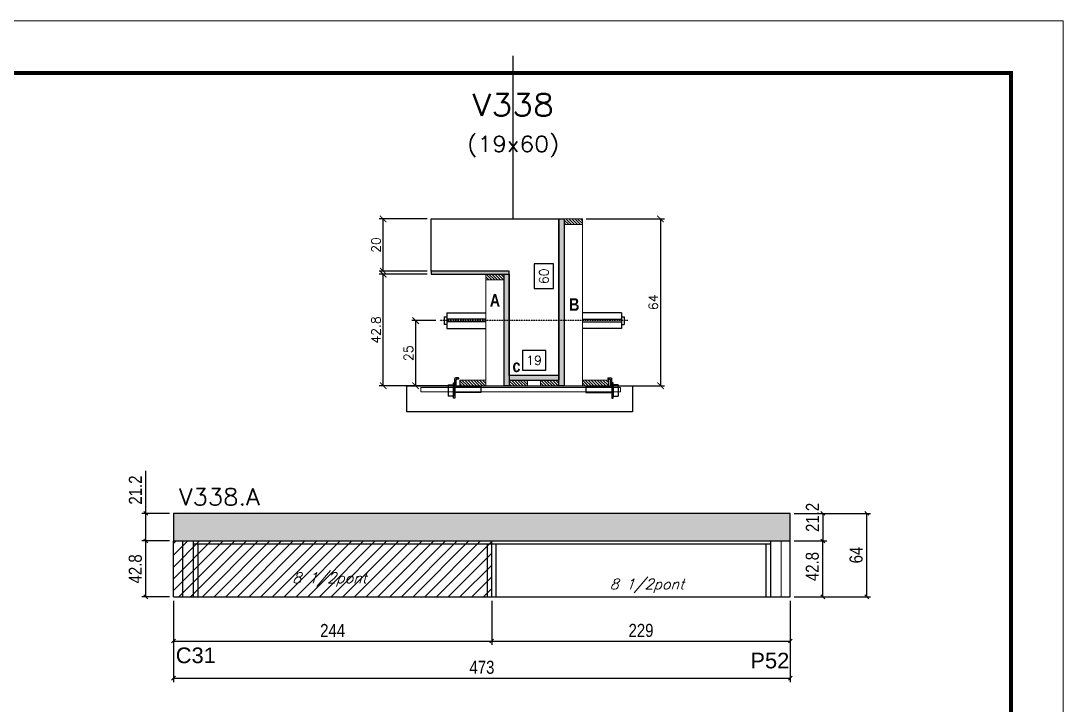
# Model space of a CAD drawing. Extents: x 137137 to 143418, y 10464 to 34486.
# Drawn here: x 139408 to 140207, y 22475 to 23000 of the extents above; entities that cross this region are included whole.
import ezdxf
from ezdxf.enums import TextEntityAlignment as Align

# ---------------------------------------------------------------- set-up
doc = ezdxf.new("R2010")
doc.units = 0
doc.linetypes.add('DASHED', pattern=[0.75, 0.5, -0.25])
doc.linetypes.add('HIDDEN', pattern=[0.375, 0.25, -0.125])
for name, color, linetype in [('5', 5, 'Continuous'), ('barrote', 251, 'Continuous'), ('COTA', 241, 'Continuous'), ('Cota Seção (2x)', 4, 'Continuous'), ('detalhes', 4, 'Continuous'), ('Painéis', 200, 'Continuous'), ('presilha', 1, 'Continuous'), ('SARR_2.2x7', 40, 'Continuous'), ('SARR_3.5x7', 81, 'Continuous'), ('TENSOR', 3, 'Continuous'), ('texto', 7, 'Continuous'), ('Texto de Titulo', 7, 'Continuous'), ('Texto Qtd Sarr', 242, 'Continuous')]:
    doc.layers.add(name, color=color, linetype=linetype)
for name, color, linetype, lineweight in [('CONCRETO', 251, 'Continuous', 25), ('Folhas', 255, 'Continuous', 9), ('Hachura', 251, 'Continuous', 9), ('Madeira', 126, 'Continuous', 18), ('Sarr 2.2x7', 40, 'Continuous', 9), ('SARRAFO DE PRESSAO', 251, 'DASHED', 9), ('SCO-___-LAJ', 2, 'Continuous', 0), ('Texto Seção', 7, 'Continuous', 15)]:
    doc.layers.add(name, color=color, linetype=linetype, lineweight=lineweight)
doc.styles.add('COTA TECNICA', font='techl___.ttf', dxfattribs={"height": 10})
doc.styles.add('REGUA-120', font='ROMANS.shx', dxfattribs={"height": 15})
doc.styles.add('Romans', font='romans.shx')
doc.styles.get("Standard").update_dxf_attribs({"font": 'arial.ttf'})
doc.styles.add('TECNICA', font='techb___.ttf', dxfattribs={"height": 10})
doc.dimstyles.new('Cota Seção (2x)', dxfattribs={"dimtxt": 7, "dimasz": 5, "dimexe": 3, "dimexo": 3, "dimgap": 2, "dimtad": 3, "dimdec": 1, "dimlfac": 0.5, "dimzin": 12, "dimdsep": 46, "dimtxsty": 'Romans', "dimblk": 'ARCHTICK', "dimcen": 0, "dimclrd": 4, "dimclre": 4, "dimclrt": 1, "dimadec": 1, "dimazin": 3, "dimtfac": 1, "dimtdec": 1, "dimtmove": 0, "dimatfit": 3, "dimldrblk": 'OBLIQUE', "dimfxl": 1, "dimtolj": 1, "dimtzin": 12, "dimarcsym": 0})
doc.dimstyles.new('Cota Seção interna', dxfattribs={"dimtxt": 7, "dimasz": 6, "dimexe": 0.18, "dimexo": 2, "dimgap": -4, "dimtad": 3, "dimdec": 1, "dimlfac": 0.5, "dimzin": 12, "dimdsep": 46, "dimtxsty": 'Romans', "dimblk": 'ARCHTICK', "dimcen": 0.09, "dimse1": 1, "dimse2": 1, "dimsd1": 1, "dimsd2": 1, "dimclrd": 180, "dimclre": 5, "dimclrt": 1, "dimadec": 0, "dimazin": 3, "dimtfac": 1, "dimtdec": 1, "dimtofl": 0, "dimtmove": 0, "dimatfit": 3, "dimldrblk": 'ARCHTICK', "dimfxl": 1, "dimtolj": 1, "dimtzin": 0, "dimarcsym": 0})
doc.dimstyles.new('PAINEL', dxfattribs={"dimtxt": 10, "dimasz": 3, "dimexe": 3, "dimexo": 3, "dimgap": 3, "dimtad": 1, "dimdec": 1, "dimzin": 12, "dimdsep": 46, "dimtxsty": 'COTA TECNICA', "dimblk1": 'OBLIQUE', "dimblk2": 'OBLIQUE', "dimsah": 1, "dimcen": 0.9, "dimclrd": 4, "dimclre": 4, "dimclrt": 240, "dimadec": 1, "dimazin": 3, "dimtfac": 1, "dimtdec": 1, "dimtmove": 0, "dimatfit": 3, "dimfxl": 1, "dimtolj": 1, "dimtzin": 12, "dimarcsym": 0})

# ---------------------------------------------------------------- blocks, each defined once
blk = doc.blocks.new('9999999999')
at = {"layer": 'Folhas'}
blk.add_lwpolyline([(98138.98, 34190.21), (99623.98, 34190.21), (99623.98, 35240.21), (98138.98, 35240.21)], close=True, dxfattribs=at)
at = {"layer": 'Folhas', "color": 30, "const_width": 3}
blk.add_lwpolyline([(98213.98, 34230.21), (99583.98, 34230.21), (99583.98, 35200.21), (98213.98, 35200.21)], close=True, dxfattribs=at)
blk = doc.blocks.new('titulo1')
at = {"layer": 'Defpoints', "color": 252, "linetype": 'HIDDEN', "ltscale": 2}
blk.add_line((0, 0), (0, 125), dxfattribs=at)
at = {"layer": 'Defpoints', "style": 'Romans', "oblique": 15}
blk.add_attdef('FOLHA', text='', height=10, dxfattribs=at).set_placement((0, 15.58), align=Align.MIDDLE_CENTER)
at = {"layer": 'Texto Qtd Sarr', "color": 3, "style": 'Romans', "oblique": 15}
for tag, height, p in [('TITULO', 17, (0, 71.45)), ('SEÇÃO', 12, (0, 41.55))]:
    blk.add_attdef(tag, text='', height=height, dxfattribs=at).set_placement(p, align=Align.MIDDLE_CENTER)
blk = doc.blocks.new('_ArchTick')
at = {"color": 0, "linetype": 'ByBlock', "const_width": 0.15}
blk.add_lwpolyline([(-0.5, -0.5), (0.5, 0.5)], dxfattribs=at)
blk = doc.blocks.new('*D1192')
at = {"layer": 'COTA', "color": 4, "lineweight": -2, "transparency": 16777216}
for p, q in [((139719.54, 22805.66), (139682.82, 22805.66)), ((139685.82, 22720.06), (139685.82, 22805.66)), ((139737.14, 22720.06), (139682.82, 22720.06))]:
    blk.add_line(p, q, dxfattribs=at)
at = {"layer": 'Defpoints', "color": 0, "transparency": 16777216}
for p in [(139685.82, 22805.66), (139722.54, 22805.66), (139740.14, 22720.06)]:
    blk.add_point(p, dxfattribs=at)
at = {"layer": 'COTA', "color": 4, "lineweight": -2, "transparency": 16777216, "xscale": 5, "yscale": 5, "zscale": 5}
for p, rotation in [((139685.82, 22805.66), 90), ((139685.82, 22720.06), 270)]:
    blk.add_blockref('_ArchTick', p, dxfattribs=dict(at, rotation=rotation))
at = {"layer": 'COTA', "color": 1, "transparency": 16777216, "insert": (139680.32, 22762.86), "char_height": 7, "attachment_point": 5, "rotation": 90, "style": 'Romans'}
blk.add_mtext('\\A1;42.8', dxfattribs=at)
blk = doc.blocks.new('_Oblique')
at = {"color": 0, "linetype": 'ByBlock', "lineweight": -2}
blk.add_line((-0.5, -0.5), (0.5, 0.5), dxfattribs=at)
blk = doc.blocks.new('*D1193')
at = {"layer": 'COTA', "color": 4, "lineweight": -2, "transparency": 16777216}
for p, q in [((139719.54, 22848.06), (139682.82, 22848.06)), ((139685.82, 22808.06), (139685.82, 22848.06)), ((139719.54, 22808.06), (139682.82, 22808.06))]:
    blk.add_line(p, q, dxfattribs=at)
at = {"layer": 'Defpoints', "color": 0, "transparency": 16777216}
for p in [(139685.82, 22848.06), (139722.54, 22848.06), (139722.54, 22808.06)]:
    blk.add_point(p, dxfattribs=at)
at = {"layer": 'COTA', "color": 4, "lineweight": -2, "transparency": 16777216, "xscale": 5, "yscale": 5, "zscale": 5}
for p, rotation in [((139685.82, 22848.06), 90), ((139685.82, 22808.06), 270)]:
    blk.add_blockref('_ArchTick', p, dxfattribs=dict(at, rotation=rotation))
at = {"layer": 'COTA', "color": 1, "transparency": 16777216, "insert": (139680.32, 22828.06), "char_height": 7, "attachment_point": 5, "rotation": 90, "style": 'Romans'}
blk.add_mtext('\\A1;20', dxfattribs=at)
blk = doc.blocks.new('*D1194')
at = {"layer": 'Cota Seção (2x)', "color": 180, "lineweight": -2, "transparency": 16777216}
for p, q in [((139816.54, 22813.56), (139801.54, 22813.56)), ((139801.54, 22813.56), (139801.54, 22794.56)), ((139816.54, 22794.56), (139816.54, 22813.56)), ((139801.54, 22794.56), (139816.54, 22794.56))]:
    blk.add_line(p, q, dxfattribs=at)
at = {"layer": 'Defpoints', "color": 0, "transparency": 16777216}
for p in [(139782.54, 22848.06), (139820.54, 22848.06), (139782.54, 22728.06)]:
    blk.add_point(p, dxfattribs=at)
at = {"layer": 'Cota Seção (2x)', "color": 1, "transparency": 16777216, "insert": (139809.04, 22804.06), "char_height": 7, "attachment_point": 5, "rotation": 90, "style": 'Romans'}
blk.add_mtext('\\A1;60', dxfattribs=at)
blk = doc.blocks.new('PRESILHA METÁLICA 1')
at = {"layer": 'presilha'}
for p, q in [((0, 13), (6, 13)), ((0, 13), (0, 0)), ((6, 15.5), (7.5, 15.5)), ((6, -2.5), (6, 15.5)), ((6, 13), (6, 0)), ((7.5, 10.6), (7.5, 19.9)), ((7.5, 15.5), (7.5, -2.5)), ((12, 21), (8.6, 21)), ((9, 11.6), (9, 18.9)), ((12, 19.5), (9.6, 19.5)), ((12, 21), (12, 19.5)), ((6, 0), (0, 0)), ((37.5, 4.1), (7.5, 4.1)), ((37.5, 11), (9.6, 11)), ((37.5, 11), (37.5, 4.1)), ((7.5, -2.5), (6, -2.5))]:
    blk.add_line(p, q, dxfattribs=at)
for centre, radius, start, end in [((8.6, 19.9), 1.14, 90, 180), ((9.6, 18.9), 0.57, 90, 180), ((9.6, 11.6), 0.57, 180, 270)]:
    blk.add_arc(centre, radius, start, end, dxfattribs=at)
blk = doc.blocks.new('*D1195')
at = {"layer": 'Cota Seção (2x)', "color": 180, "lineweight": -2, "transparency": 16777216}
for p, q in [((139810.54, 22747.06), (139792.54, 22747.06)), ((139792.54, 22747.06), (139792.54, 22732.06)), ((139810.54, 22732.06), (139810.54, 22747.06)), ((139792.54, 22732.06), (139810.54, 22732.06))]:
    blk.add_line(p, q, dxfattribs=at)
at = {"layer": 'Defpoints', "color": 0, "transparency": 16777216}
for p in [(139782.54, 22728.06), (139782.54, 22720.06), (139820.54, 22720.06)]:
    blk.add_point(p, dxfattribs=at)
at = {"layer": 'Cota Seção (2x)', "color": 1, "transparency": 16777216, "insert": (139801.54, 22739.56), "char_height": 7, "attachment_point": 5, "style": 'Romans'}
blk.add_mtext('\\A1;19', dxfattribs=at)
blk = doc.blocks.new('*D1196')
at = {"layer": 'COTA', "color": 4, "lineweight": -2, "transparency": 16777216}
for p, q in [((139841.54, 22848.06), (139901.51, 22848.06)), ((139898.51, 22848.06), (139898.51, 22720.06)), ((139841.54, 22720.06), (139901.51, 22720.06))]:
    blk.add_line(p, q, dxfattribs=at)
at = {"layer": 'Defpoints', "color": 0, "transparency": 16777216}
for p in [(139838.54, 22848.06), (139838.54, 22720.06), (139898.51, 22720.06)]:
    blk.add_point(p, dxfattribs=at)
at = {"layer": 'COTA', "color": 4, "lineweight": -2, "transparency": 16777216, "xscale": 5, "yscale": 5, "zscale": 5}
for p, rotation in [((139898.51, 22848.06), 90), ((139898.51, 22720.06), 270)]:
    blk.add_blockref('_ArchTick', p, dxfattribs=dict(at, rotation=rotation))
at = {"layer": 'COTA', "color": 1, "transparency": 16777216, "insert": (139893.01, 22784.06), "char_height": 7, "attachment_point": 5, "rotation": 90, "style": 'Romans'}
blk.add_mtext('\\A1;64', dxfattribs=at)
blk = doc.blocks.new('*D1197')
at = {"layer": 'COTA', "color": 4, "lineweight": -2, "transparency": 16777216}
for p, q in [((139726.24, 22770.03), (139707.68, 22770.03)), ((139710.68, 22770.03), (139710.68, 22720.06)), ((139726.24, 22720.06), (139707.68, 22720.06))]:
    blk.add_line(p, q, dxfattribs=at)
at = {"layer": 'Defpoints', "color": 0, "transparency": 16777216}
for p in [(139729.24, 22770.03), (139710.68, 22720.06), (139729.24, 22720.06)]:
    blk.add_point(p, dxfattribs=at)
at = {"layer": 'COTA', "color": 4, "lineweight": -2, "transparency": 16777216, "xscale": 5, "yscale": 5, "zscale": 5}
for p, rotation in [((139710.68, 22770.03), 90), ((139710.68, 22720.06), 270)]:
    blk.add_blockref('_ArchTick', p, dxfattribs=dict(at, rotation=rotation))
at = {"layer": 'COTA', "color": 1, "transparency": 16777216, "insert": (139705.18, 22745.04), "char_height": 7, "attachment_point": 5, "rotation": 90, "style": 'Romans'}
blk.add_mtext('\\A1;25', dxfattribs=at)
blk = doc.blocks.new('*D1198')
at = {"layer": 'COTA', "color": 4, "linetype": 'ByBlock', "lineweight": -2, "transparency": 16777216}
for p, q in [((139525.03, 22555.18), (139525.03, 22521.22)), ((139769.03, 22555.18), (139769.03, 22521.22)), ((139525.03, 22524.22), (139769.03, 22524.22))]:
    blk.add_line(p, q, dxfattribs=at)
at = {"layer": 'Defpoints', "color": 0, "linetype": 'ByBlock', "transparency": 16777216}
for p in [(139525.03, 22558.18), (139769.03, 22558.18), (139769.03, 22524.22)]:
    blk.add_point(p, dxfattribs=at)
at = {"layer": 'COTA', "color": 4, "linetype": 'ByBlock', "lineweight": -2, "transparency": 16777216, "xscale": 3, "yscale": 3, "zscale": 3, "rotation": 180}
blk.add_blockref('_Oblique', (139525.03, 22524.22), dxfattribs=at)
at = {"layer": 'COTA', "color": 4, "linetype": 'ByBlock', "lineweight": -2, "transparency": 16777216, "xscale": 3, "yscale": 3, "zscale": 3}
blk.add_blockref('_Oblique', (139769.03, 22524.22), dxfattribs=at)
at = {"layer": 'COTA', "color": 240, "linetype": 'ByBlock', "transparency": 16777216, "insert": (139647.03, 22532.3), "char_height": 10, "attachment_point": 5, "style": 'COTA TECNICA'}
blk.add_mtext('\\A1;244', dxfattribs=at)
blk = doc.blocks.new('*D1215')
at = {"layer": 'COTA', "color": 4, "lineweight": -2, "ltscale": 25, "transparency": 16777216}
for p, q in [((139522.03, 22600.98), (139500.81, 22600.98)), ((139503.81, 22558.18), (139503.81, 22600.98)), ((139522.03, 22558.18), (139500.81, 22558.18))]:
    blk.add_line(p, q, dxfattribs=at)
at = {"layer": 'Defpoints', "color": 0, "ltscale": 25, "transparency": 16777216}
for p in [(139503.81, 22600.98), (139525.03, 22600.98), (139525.03, 22558.18)]:
    blk.add_point(p, dxfattribs=at)
at = {"layer": 'COTA', "color": 4, "lineweight": -2, "ltscale": 25, "transparency": 16777216, "xscale": 3, "yscale": 3, "zscale": 3}
for p, rotation in [((139503.81, 22600.98), 90), ((139503.81, 22558.18), 270)]:
    blk.add_blockref('_Oblique', p, dxfattribs=dict(at, rotation=rotation))
at = {"layer": 'COTA', "color": 240, "ltscale": 25, "transparency": 16777216, "insert": (139495.72, 22579.58), "char_height": 10, "attachment_point": 5, "rotation": 90, "style": 'COTA TECNICA'}
blk.add_mtext('\\A1;42.8', dxfattribs=at)
blk = doc.blocks.new('*D1216')
at = {"layer": 'COTA', "color": 4, "lineweight": -2, "ltscale": 25, "transparency": 16777216}
for p, q in [((139503.81, 22622.18), (139503.81, 22654.91)), ((139522.03, 22622.18), (139500.81, 22622.18)), ((139503.81, 22600.98), (139503.81, 22622.18)), ((139522.03, 22600.98), (139500.81, 22600.98))]:
    blk.add_line(p, q, dxfattribs=at)
at = {"layer": 'Defpoints', "color": 0, "ltscale": 25, "transparency": 16777216}
for p in [(139503.81, 22622.18), (139525.03, 22622.18), (139525.03, 22600.98)]:
    blk.add_point(p, dxfattribs=at)
at = {"layer": 'COTA', "color": 4, "lineweight": -2, "ltscale": 25, "transparency": 16777216, "xscale": 3, "yscale": 3, "zscale": 3}
for p, rotation in [((139503.81, 22622.18), 90), ((139503.81, 22600.98), 270)]:
    blk.add_blockref('_Oblique', p, dxfattribs=dict(at, rotation=rotation))
at = {"layer": 'COTA', "color": 240, "ltscale": 25, "transparency": 16777216, "insert": (139495.76, 22640.04), "char_height": 10, "attachment_point": 5, "rotation": 90, "style": 'COTA TECNICA'}
blk.add_mtext('\\A1;21.2', dxfattribs=at)
blk = doc.blocks.new('*D1217')
at = {"layer": 'COTA', "color": 4, "lineweight": -2, "ltscale": 25, "transparency": 16777216}
for p, q in [((139769.03, 22555.18), (139769.03, 22521.22)), ((139998.03, 22555.18), (139998.03, 22521.22)), ((139769.03, 22524.22), (139998.03, 22524.22))]:
    blk.add_line(p, q, dxfattribs=at)
at = {"layer": 'Defpoints', "color": 0, "ltscale": 25, "transparency": 16777216}
for p in [(139769.03, 22558.18), (139998.03, 22558.18), (139998.03, 22524.22)]:
    blk.add_point(p, dxfattribs=at)
at = {"layer": 'COTA', "color": 4, "lineweight": -2, "ltscale": 25, "transparency": 16777216, "xscale": 3, "yscale": 3, "zscale": 3, "rotation": 180}
blk.add_blockref('_Oblique', (139769.03, 22524.22), dxfattribs=at)
at = {"layer": 'COTA', "color": 4, "lineweight": -2, "ltscale": 25, "transparency": 16777216, "xscale": 3, "yscale": 3, "zscale": 3}
blk.add_blockref('_Oblique', (139998.03, 22524.22), dxfattribs=at)
at = {"layer": 'COTA', "color": 240, "ltscale": 25, "transparency": 16777216, "insert": (139883.53, 22532.31), "char_height": 10, "attachment_point": 5, "style": 'COTA TECNICA'}
blk.add_mtext('\\A1;229', dxfattribs=at)
blk = doc.blocks.new('*D1218')
at = {"layer": 'COTA', "color": 4, "lineweight": -2, "ltscale": 25, "transparency": 16777216}
for p, q in [((140001.03, 22600.98), (140026.04, 22600.98)), ((140023.04, 22558.18), (140023.04, 22600.98)), ((140001.03, 22558.18), (140026.04, 22558.18))]:
    blk.add_line(p, q, dxfattribs=at)
at = {"layer": 'Defpoints', "color": 0, "ltscale": 25, "transparency": 16777216}
for p in [(139998.03, 22600.98), (140023.04, 22600.98), (139998.03, 22558.18)]:
    blk.add_point(p, dxfattribs=at)
at = {"layer": 'COTA', "color": 4, "lineweight": -2, "ltscale": 25, "transparency": 16777216, "xscale": 3, "yscale": 3, "zscale": 3}
for p, rotation in [((140023.04, 22600.98), 90), ((140023.04, 22558.18), 270)]:
    blk.add_blockref('_Oblique', p, dxfattribs=dict(at, rotation=rotation))
at = {"layer": 'COTA', "color": 240, "ltscale": 25, "transparency": 16777216, "insert": (140014.94, 22581.38), "char_height": 10, "attachment_point": 5, "rotation": 90, "style": 'COTA TECNICA'}
blk.add_mtext('\\A1;42.8', dxfattribs=at)
blk = doc.blocks.new('*D1219')
at = {"layer": 'COTA', "color": 4, "lineweight": -2, "ltscale": 25, "transparency": 16777216}
for p, q in [((140001.03, 22622.18), (140026.04, 22622.18)), ((140023.04, 22622.18), (140023.04, 22600.98)), ((140001.03, 22600.98), (140026.04, 22600.98))]:
    blk.add_line(p, q, dxfattribs=at)
at = {"layer": 'Defpoints', "color": 0, "ltscale": 25, "transparency": 16777216}
for p in [(139998.03, 22622.18), (139998.03, 22600.98), (140023.04, 22600.98)]:
    blk.add_point(p, dxfattribs=at)
at = {"layer": 'COTA', "color": 4, "lineweight": -2, "ltscale": 25, "transparency": 16777216, "xscale": 3, "yscale": 3, "zscale": 3}
for p, rotation in [((140023.04, 22622.18), 90), ((140023.04, 22600.98), 270)]:
    blk.add_blockref('_Oblique', p, dxfattribs=dict(at, rotation=rotation))
at = {"layer": 'COTA', "color": 240, "ltscale": 25, "transparency": 16777216, "insert": (140014.98, 22619.08), "char_height": 10, "attachment_point": 5, "rotation": 90, "style": 'COTA TECNICA'}
blk.add_mtext('\\A1;21.2', dxfattribs=at)
blk = doc.blocks.new('*D1223')
at = {"layer": 'COTA', "color": 4, "lineweight": -2, "ltscale": 25, "transparency": 16777216}
for p, q in [((140001.03, 22622.18), (140059.64, 22622.18)), ((140056.64, 22558.18), (140056.64, 22622.18)), ((140001.03, 22558.18), (140059.64, 22558.18))]:
    blk.add_line(p, q, dxfattribs=at)
at = {"layer": 'Defpoints', "color": 0, "ltscale": 25, "transparency": 16777216}
for p in [(139998.03, 22622.18), (140056.64, 22622.18), (139998.03, 22558.18)]:
    blk.add_point(p, dxfattribs=at)
at = {"layer": 'COTA', "color": 4, "lineweight": -2, "ltscale": 25, "transparency": 16777216, "xscale": 3, "yscale": 3, "zscale": 3}
for p, rotation in [((140056.64, 22622.18), 90), ((140056.64, 22558.18), 270)]:
    blk.add_blockref('_Oblique', p, dxfattribs=dict(at, rotation=rotation))
at = {"layer": 'COTA', "color": 240, "ltscale": 25, "transparency": 16777216, "insert": (140048.54, 22590.18), "char_height": 10, "attachment_point": 5, "rotation": 90, "style": 'COTA TECNICA'}
blk.add_mtext('\\A1;64', dxfattribs=at)
blk = doc.blocks.new('*D1770')
at = {"layer": 'COTA', "color": 4, "lineweight": -2, "ltscale": 25, "transparency": 16777216}
for p, q in [((139525.03, 22555.18), (139525.03, 22492.78)), ((139998.03, 22555.18), (139998.03, 22492.78)), ((139525.03, 22495.78), (139998.03, 22495.78))]:
    blk.add_line(p, q, dxfattribs=at)
at = {"layer": 'Defpoints', "color": 0, "ltscale": 25, "transparency": 16777216}
for p in [(139525.03, 22558.18), (139998.03, 22558.18), (139998.03, 22495.78)]:
    blk.add_point(p, dxfattribs=at)
at = {"layer": 'COTA', "color": 4, "lineweight": -2, "ltscale": 25, "transparency": 16777216, "xscale": 3, "yscale": 3, "zscale": 3, "rotation": 180}
blk.add_blockref('_Oblique', (139525.03, 22495.78), dxfattribs=at)
at = {"layer": 'COTA', "color": 4, "lineweight": -2, "ltscale": 25, "transparency": 16777216, "xscale": 3, "yscale": 3, "zscale": 3}
blk.add_blockref('_Oblique', (139998.03, 22495.78), dxfattribs=at)
at = {"layer": 'COTA', "color": 240, "ltscale": 25, "transparency": 16777216, "insert": (139761.53, 22504), "char_height": 10, "attachment_point": 5, "style": 'COTA TECNICA'}
blk.add_mtext('\\A1;473', dxfattribs=at)

msp = doc.modelspace()

# ---------------------------------------------------------------- hatches: boundary and pattern name
at = {"layer": 'COTA', "ltscale": 25}
h = msp.add_hatch(dxfattribs=at)
h.set_pattern_fill('AR-CONC', color=256, scale=0.03)
h.set_pattern_definition([(50, (-3183.5, -8026.9955), (5.46554007, -0.47817257), [0.5715, -6.2865]), (355, (-3183.5, -8026.9955), (-1.05730264, 5.73170536), [0.4572, -5.02921753]), (100.4514447, (-3183.0445, -8027.0353), (4.40823741, 5.25353256), [0.48570026, -5.34270734]), (46.1842, (-3183.5, -8025.4715), (8.13237123, -1.26126984), [0.85725, -9.42975]), (96.6355576, (-3182.822, -8025.5766), (7.12212402, 7.42278374), [0.7285507, -8.01406824]), (351.184151, (-3183.5, -8025.4715), (7.122124, 7.42278374), [0.685799, -7.54379196]), (21, (-3182.738, -8025.8525), (4.54843174, -3.06795595), [0.5715, -6.2865]), (326, (-3182.738, -8025.8525), (1.85406085, 5.52563898), [0.4572, -5.0292]), (71.451445, (-3182.359, -8026.108), (6.40249258, 2.45768307), [0.48570026, -5.34269813]), (37.5, (-3183.5, -8026.9955), (0.092658098, 2.536651166), [0, -4.96824, 0, -5.1054, 0, -5.04825]), (7.5, (-3183.5, -8026.9955), (2.004589875, 3.005417245), [0, -2.91084, 0, -4.85394, 0, -1.92405]), (327.5, (-3185.1993, -8026.9955), (4.067717855, -0.17186232), [0, -1.905, 0, -5.9436, 0, -7.8867]), (317.5, (-3185.9613, -8026.9955), (4.44387544, 0.76279473), [0, -2.4765, 0, -3.94716, 0, -5.6007])])
h.paths.add_polyline_path([(139525.03, 22622.18), (139525.03, 22600.98), (139769.03, 22600.98), (139998.03, 22600.98), (139998.03, 22622.18)])
at = {"layer": 'Hachura'}
h = msp.add_hatch(color=256, dxfattribs=at)
h.dxf.hatch_style = 1
h.paths.add_polyline_path([(139820.54, 22848.06), (139824.54, 22848.06), (139824.54, 22720.06), (139820.54, 22720.06)])
h = msp.add_hatch(dxfattribs=at)
h.set_pattern_fill('ANSI31', color=256, scale=0.5, angle=270, style=0)
h.set_pattern_definition([(315, (162670.3608, 14540.4116), (1.12253202, 1.12253202), [])])
h.paths.add_polyline_path([(139838.54, 22843.66), (139838.54, 22848.06), (139824.54, 22848.06), (139824.54, 22843.66)])
h = msp.add_hatch(color=256, dxfattribs=at)
h.dxf.hatch_style = 1
h.paths.add_polyline_path([(139782.54, 22805.66), (139782.54, 22808.06), (139722.54, 22808.06), (139722.54, 22805.66)])
h = msp.add_hatch(dxfattribs=at)
h.set_pattern_fill('ANSI31', color=256, scale=0.5, angle=270, style=0)
h.set_pattern_definition([(315, (162730.3608, 14498.0116), (1.12253202, 1.12253202), [])])
h.paths.add_polyline_path([(139778.54, 22801.26), (139778.54, 22805.66), (139764.54, 22805.66), (139764.54, 22801.26)])
h = msp.add_hatch(color=256, dxfattribs=at)
h.dxf.hatch_style = 1
h.paths.add_polyline_path([(139778.54, 22805.66), (139782.54, 22805.66), (139782.54, 22720.06), (139778.54, 22720.06)])
h = msp.add_hatch(color=256, dxfattribs=at)
h.dxf.hatch_style = 1
h.paths.add_polyline_path([(139820.54, 22724.46), (139820.54, 22728.06), (139782.54, 22728.06), (139782.54, 22724.46)])
h = msp.add_hatch(dxfattribs=at)
h.set_pattern_fill('ANSI31', color=256, scale=0.5, angle=270, style=0)
h.set_pattern_definition([(315, (162730.3608, 14490.4116), (1.12253202, 1.12253202), [])])
h.paths.add_polyline_path([(139744.54, 22720.06), (139744.54, 22724.46), (139764.54, 22724.46), (139764.54, 22720.06)])
h = msp.add_hatch(dxfattribs=at)
h.set_pattern_fill('ANSI31', color=256, scale=0.5, angle=270, style=0)
h.set_pattern_definition([(315, (162739.1608, 14490.4116), (1.12253202, 1.12253202), [])])
h.paths.add_polyline_path([(139782.54, 22720.06), (139782.54, 22724.46), (139796.54, 22724.46), (139796.54, 22720.06)])
h = msp.add_hatch(dxfattribs=at)
h.set_pattern_fill('ANSI31', color=256, scale=0.5, angle=270, style=0)
h.set_pattern_definition([(315, (162739.1629, 14490.4116), (1.12253202, 1.12253202), [])])
h.paths.add_polyline_path([(139820.54, 22720.06), (139820.54, 22724.46), (139806.54, 22724.46), (139806.54, 22720.06)])
h = msp.add_hatch(dxfattribs=at)
h.set_pattern_fill('ANSI31', color=256, scale=0.5, angle=270, style=0)
h.set_pattern_definition([(315, (162636.3608, 14490.4116), (1.12253202, 1.12253202), [])])
h.paths.add_polyline_path([(139838.54, 22720.06), (139838.54, 22724.46), (139858.54, 22724.46), (139858.54, 22720.06)])
at = {"layer": 'Hachura', "linetype": 'ByBlock'}
h = msp.add_hatch(dxfattribs=at)
h.set_pattern_fill('ANSI31', color=256, scale=2)
h.set_pattern_definition([(45, (-3183.5, -8026.9955), (-4.49012806, 4.49012806), [])])
h.paths.add_polyline_path([(139525.03, 22558.18), (139769.03, 22558.18), (139769.03, 22600.98), (139525.03, 22600.98)])
h.paths.add_polyline_path([(139608.27, 22563.41), (139675.89, 22563.41), (139681.39, 22579.38), (139613.77, 22579.38)], flags=24)

# ---------------------------------------------------------------- linework, layer by layer
at = {"ltscale": 3}
for p, q in [((139734.54, 22776.03), (139734.54, 22764.03)), ((139734.54, 22776.03), (139764.54, 22776.03)), ((139868.54, 22776.03), (139838.54, 22776.03)), ((139868.54, 22776.03), (139868.54, 22764.03)), ((139732.54, 22773.03), (139732.54, 22767.03)), ((139732.54, 22773.03), (139734.54, 22773.03)), ((139734.54, 22767.03), (139732.54, 22767.03)), ((139764.54, 22771.03), (139734.54, 22771.03)), ((139764.54, 22769.03), (139734.54, 22769.03)), ((139838.54, 22771.03), (139868.54, 22771.03)), ((139838.54, 22769.03), (139868.54, 22769.03)), ((139868.54, 22773.03), (139870.54, 22773.03)), ((139868.54, 22767.03), (139870.54, 22767.03)), ((139870.54, 22773.03), (139870.54, 22767.03)), ((139734.54, 22764.03), (139764.54, 22764.03)), ((139868.54, 22764.03), (139838.54, 22764.03))]:
    msp.add_line(p, q, dxfattribs=at)
at = {"layer": 'barrote'}
msp.add_lwpolyline([(139876.91, 22700.06), (139703.94, 22700.06), (139703.94, 22720.06), (139876.91, 22720.06)], close=True, dxfattribs=at)
at = {"layer": 'CONCRETO'}
msp.add_lwpolyline([(139782.54, 22808.06), (139722.54, 22808.06), (139722.54, 22848.06), (139782.54, 22848.06), (139782.54, 22848.06), (139820.54, 22848.06), (139820.54, 22724.46), (139820.54, 22724.46), (139820.54, 22728.06), (139782.54, 22728.06)], close=True, dxfattribs=at)
at = {"layer": 'COTA', "linetype": 'ByBlock'}
for p, q in [((139998.03, 22622.18), (139525.03, 22622.18)), ((139525.03, 22622.18), (139525.03, 22600.98)), ((139998.03, 22600.98), (139998.03, 22622.18))]:
    msp.add_line(p, q, dxfattribs=at)
at = {"layer": 'Madeira'}
for points in [[(139838.54, 22843.66), (139838.54, 22848.06), (139824.54, 22848.06), (139824.54, 22843.66)], [(139838.54, 22848.06), (139824.54, 22848.06), (139824.54, 22720.06), (139838.54, 22720.06)], [(139778.54, 22801.26), (139778.54, 22805.66), (139764.54, 22805.66), (139764.54, 22801.26)], [(139778.54, 22805.66), (139764.54, 22805.66), (139764.54, 22720.06), (139778.54, 22720.06)], [(139744.54, 22720.06), (139744.54, 22724.46), (139764.54, 22724.46), (139764.54, 22720.06)], [(139782.54, 22720.06), (139782.54, 22724.46), (139796.54, 22724.46), (139796.54, 22720.06)], [(139820.54, 22720.06), (139820.54, 22724.46), (139806.54, 22724.46), (139806.54, 22720.06)], [(139838.54, 22720.06), (139838.54, 22724.46), (139858.54, 22724.46), (139858.54, 22720.06)]]:
    msp.add_lwpolyline(points, close=True, dxfattribs=at)
at = {"layer": 'Painéis', "linetype": 'ByBlock'}
for p, q in [((139525.03, 22600.98), (139769.03, 22600.98)), ((139525.03, 22558.18), (139525.03, 22600.98)), ((139769.03, 22558.18), (139769.03, 22600.98)), ((139769.03, 22558.18), (139769.03, 22585.98)), ((139525.03, 22558.18), (139769.03, 22558.18))]:
    msp.add_line(p, q, dxfattribs=at)
at = {"layer": 'Painéis', "ltscale": 25}
for p, q in [((139769.03, 22600.98), (139998.03, 22600.98)), ((139998.03, 22558.18), (139998.03, 22600.98)), ((139769.03, 22558.18), (139998.03, 22558.18))]:
    msp.add_line(p, q, dxfattribs=at)
at = {"layer": 'Painéis'}
for points in [[(139820.54, 22848.06), (139824.54, 22848.06), (139824.54, 22720.06), (139820.54, 22720.06)], [(139782.54, 22805.66), (139782.54, 22808.06), (139722.54, 22808.06), (139722.54, 22805.66)], [(139778.54, 22805.66), (139782.54, 22805.66), (139782.54, 22720.06), (139778.54, 22720.06)], [(139820.54, 22724.46), (139820.54, 22728.06), (139782.54, 22728.06), (139782.54, 22724.46)]]:
    msp.add_lwpolyline(points, close=True, dxfattribs=at)
at = {"layer": 'Sarr 2.2x7'}
msp.add_line((139991.03, 22558.18), (139991.03, 22600.98), dxfattribs=at)
at = {"layer": 'SARR_2.2x7', "linetype": 'Continuous'}
for p, q in [((139532.03, 22558.18), (139532.03, 22600.98)), ((139540.03, 22598.78), (139769.03, 22598.78)), ((139769.03, 22598.78), (139983.03, 22598.78))]:
    msp.add_line(p, q, dxfattribs=at)
at = {"layer": 'SARR_3.5x7'}
for p, q in [((139540.03, 22600.98), (139540.03, 22558.18)), ((139543.53, 22598.78), (139543.53, 22558.18)), ((139765.53, 22598.78), (139765.53, 22558.18)), ((139772.53, 22558.18), (139772.53, 22598.78)), ((139979.53, 22558.18), (139979.53, 22598.78)), ((139983.03, 22558.18), (139983.03, 22600.98))]:
    msp.add_line(p, q, dxfattribs=at)
at = {"layer": 'SCO-___-LAJ', "color": 1}
msp.add_lwpolyline([(139867.9, 22718.72), (139714.6, 22718.72), (139714.6, 22715.52), (139867.9, 22715.52)], close=True, dxfattribs=at)
at = {"layer": 'TENSOR', "linetype": 'HIDDEN', "ltscale": 0.5}
msp.add_line((139873.54, 22770.03), (139729.24, 22770.03), dxfattribs=at)

# ---------------------------------------------------------------- block references
at = {"layer": 'presilha', "yscale": 0.6666666666666666, "zscale": 0.6666666666666666}
for p, xscale in [((139735.68, 22712.09), 0.6666666666666666), ((139866.12, 22712.09), -0.6666666666666666)]:
    msp.add_blockref('PRESILHA METÁLICA 1', p, dxfattribs=dict(at, xscale=xscale))
at = {"layer": 'SARRAFO DE PRESSAO', "color": 6, "linetype": 'ByBlock'}
msp.add_blockref('9999999999', (40583.31, -12240.18), dxfattribs=at)
at = {"layer": 'Texto Seção'}
ref = msp.add_blockref('titulo1', (139785.54, 22848.06), dxfattribs=at)
ref.add_attrib('TITULO', 'V338', dxfattribs={"layer": 'Texto de Titulo', "color": 7, "height": 17, "style": 'Romans', "width": 1.1}).set_placement((139785.54, 22935.56), align=Align.MIDDLE_CENTER)
ref.add_attrib('SEÇÃO', '(19x60)', dxfattribs={"layer": 'Texto de Titulo', "color": 7, "height": 12, "style": 'Romans', "width": 1.1}).set_placement((139785.54, 22905.56), align=Align.MIDDLE_CENTER)

# ---------------------------------------------------------------- texts
at = {"layer": '5', "linetype": 'Continuous'}
for s, p in [('C31', (139526.72, 22507.25)), ('P52', (139967.43, 22503.25))]:
    msp.add_text(s, height=12, rotation=0.00004, dxfattribs=at).set_placement(p)
at = {"layer": 'detalhes', "style": 'TECNICA'}
for s, p in [('A', (139767.54, 22780.75)), ('B', (139828.37, 22777.59)), ('c', (139784.96, 22730.55))]:
    msp.add_text(s, height=9.6, dxfattribs=at).set_placement(p)
at = {"layer": 'texto', "color": 2, "char_height": 8, "attachment_point": 5, "style": 'Romans'}
for insert in [(139644.64, 22571.4), (139888.04, 22566.6)]:
    msp.add_mtext('{\\Q19;\\C256;8 1/2pont}', dxfattribs=dict(at, insert=insert))
at = {"layer": 'Texto Seção', "style": 'REGUA-120', "width": 1.05}
msp.add_text('V338.A', height=13, dxfattribs=at).set_placement((139529.15, 22628.36))

# ---------------------------------------------------------------- dimensions: what is measured, and where the dimension line sits
at = {"layer": 'COTA'}
for base, p1, p2, picture, middle in [((139685.82, 22848.06), (139722.54, 22808.06), (139722.54, 22848.06), '*D1193', (139680.32, 22828.06)), ((139898.51, 22720.06), (139838.54, 22848.06), (139838.54, 22720.06), '*D1196', (139893.01, 22784.06)), ((139685.82, 22805.66), (139740.14, 22720.06), (139722.54, 22805.66), '*D1192', (139680.32, 22762.86)), ((139710.68, 22720.06), (139729.24, 22770.03), (139729.24, 22720.06), '*D1197', (139705.18, 22745.04))]:
    dim = msp.add_linear_dim(base=base, p1=p1, p2=p2, angle=90, dimstyle='Cota Seção (2x)', dxfattribs=at)
    dim.commit()
    dim.dimension.update_dxf_attribs({"geometry": picture, "text_midpoint": middle})
at = {"layer": 'COTA', "ltscale": 25}
for base, p1, p2, picture, middle in [((139503.81, 22622.18), (139525.03, 22600.98), (139525.03, 22622.18), '*D1216', (139495.76, 22640.04)), ((140056.64, 22622.18), (139998.03, 22558.18), (139998.03, 22622.18), '*D1223', (140048.54, 22590.18)), ((139503.81, 22600.98), (139525.03, 22558.18), (139525.03, 22600.98), '*D1215', (139495.72, 22579.58))]:
    dim = msp.add_linear_dim(base=base, p1=p1, p2=p2, angle=90, dimstyle='PAINEL', dxfattribs=at)
    dim.commit()
    dim.dimension.update_dxf_attribs({"geometry": picture, "text_midpoint": middle})
for p1, picture, middle in [((139998.03, 22622.18), '*D1219', (140023.04, 22619.08)), ((139998.03, 22558.18), '*D1218', (140023.04, 22581.38))]:
    dim = msp.add_linear_dim(base=(140023.04, 22600.98), p1=p1, p2=(139998.03, 22600.98), angle=90, dimstyle='PAINEL', dxfattribs=at)
    dim.commit()
    dim.dimension.update_dxf_attribs({"geometry": picture, "text_midpoint": middle, "dimtype": 160})
at = {"layer": 'COTA', "linetype": 'ByBlock'}
dim = msp.add_linear_dim(base=(139769.03, 22524.22), p1=(139525.03, 22558.18), p2=(139769.03, 22558.18), dimstyle='PAINEL', dxfattribs=at)
dim.commit()
dim.dimension.update_dxf_attribs({"geometry": '*D1198', "text_midpoint": (139647.03, 22532.3)})
at = {"layer": 'COTA', "ltscale": 25}
for base, p1, picture, middle in [((139998.03, 22495.78), (139525.03, 22558.18), '*D1770', (139761.53, 22504)), ((139998.03, 22524.22), (139769.03, 22558.18), '*D1217', (139883.53, 22532.31))]:
    dim = msp.add_linear_dim(base=base, p1=p1, p2=(139998.03, 22558.18), dimstyle='PAINEL', dxfattribs=at)
    dim.commit()
    dim.dimension.update_dxf_attribs({"geometry": picture, "text_midpoint": middle})
at = {"layer": 'Cota Seção (2x)'}
dim = msp.add_linear_dim(base=(139820.54, 22848.06), p1=(139782.54, 22728.06), p2=(139782.54, 22848.06), angle=90, dimstyle='Cota Seção interna', dxfattribs=at)
dim.commit()
dim.dimension.update_dxf_attribs({"geometry": '*D1194', "text_midpoint": (139820.54, 22804.06), "dimtype": 160})
dim = msp.add_linear_dim(base=(139782.54, 22728.06), p1=(139820.54, 22720.06), p2=(139782.54, 22720.06), angle=180, dimstyle='Cota Seção interna', dxfattribs=at)
dim.commit()
dim.dimension.update_dxf_attribs({"geometry": '*D1195', "text_midpoint": (139801.54, 22739.56)})

doc.saveas('drawing.dxf')
